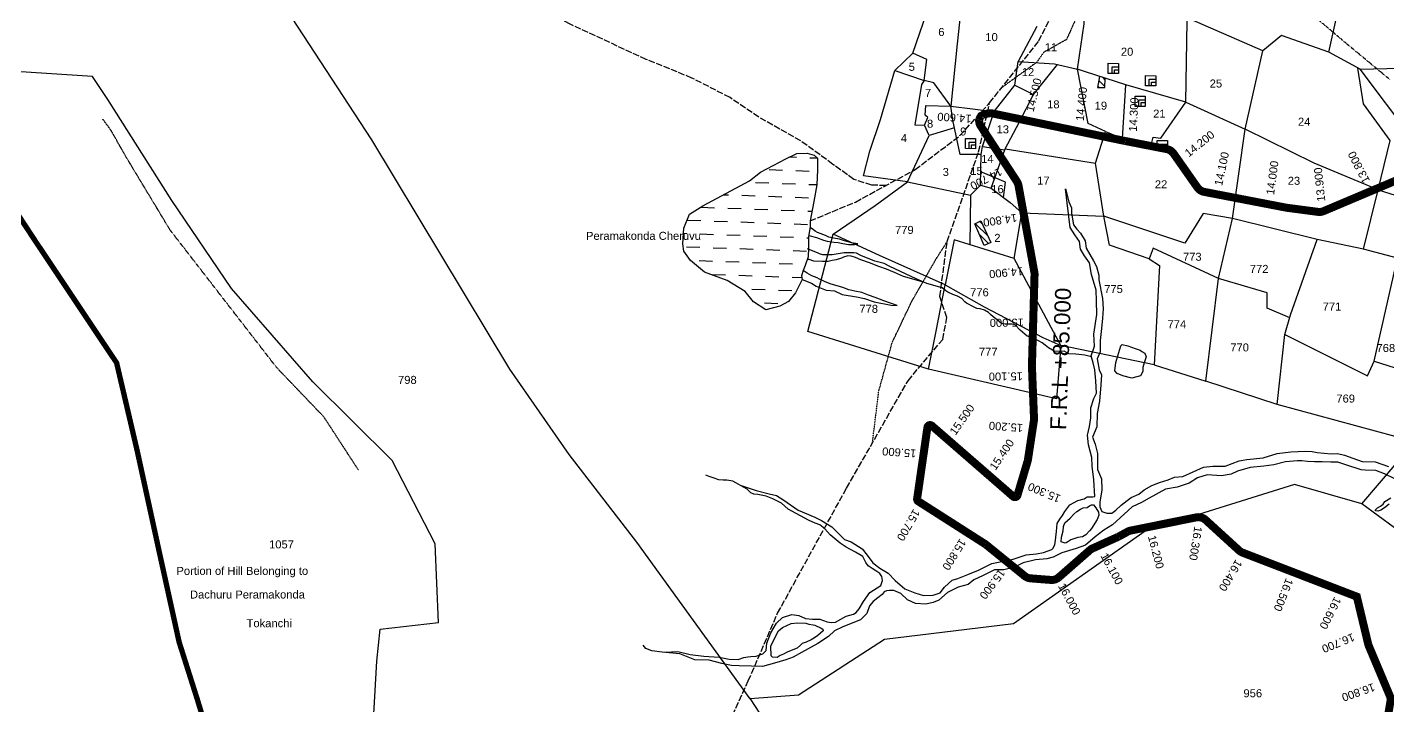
# Model space of a CAD drawing. Header units: inches. Extents: x 339104 to 349025, y 1581789 to 1595836.
# Drawn here: x 340619 to 343169, y 1589449 to 1590721 of the extents above; entities that cross this region are included whole.
import ezdxf

# ---------------------------------------------------------------- set-up
doc = ezdxf.new("R2010")
doc.units = ezdxf.units.IN
doc.header["$MEASUREMENT"] = 0
doc.header["$PDMODE"] = 32
doc.header["$PDSIZE"] = 5
for name, pattern in [('ACAD_ISO02W100', [15, 12, -3]), ('ACAD_ISO03W100', [30, 12, -18]), ('ACAD_ISO07W100', [3, 0, -3]), ('BORDER', [1.75, 0.5, -0.25, 0.5, -0.25, 0, -0.25])]:
    doc.linetypes.add(name, pattern=pattern)
for name, color, linetype in [('BLOCK', 7, 'Continuous'), ('CARTTRACK', 30, 'ACAD_ISO02W100'), ('NALA', 4, 'Continuous'), ('SQUAREWELL', 5, 'Continuous'), ('SURVEY_BND', 7, 'Continuous'), ('SURVEY_NO', 7, 'Continuous'), ('VILLAGE_AREA', 1, 'Continuous'), ('WATER_BODY', 4, 'Continuous')]:
    doc.layers.add(name, color=color, linetype=linetype)
doc.layers.add('FOOTPATH', color=150, linetype='ACAD_ISO07W100', lineweight=30)
doc.layers.add('VILL_BOUNDARY', color=6, linetype='BORDER', lineweight=30)
doc.styles.get("Standard").update_dxf_attribs({"font": 'arial.ttf'})

msp = doc.modelspace()

# ---------------------------------------------------------------- hatches: boundary and pattern name
at = {"layer": 'VILLAGE_AREA'}
h = msp.add_hatch(dxfattribs=at)
h.set_pattern_fill('ANSI31', color=256, scale=70.664181, angle=89.8223, style=0)
h.set_pattern_definition([(134.82225, (338569.871, 1581897.7874), (-6.265237, -6.2264835), [])])
h.paths.add_polyline_path([(342639.3, 1590625.5), (342628.9, 1590628.9), (342625.2, 1590607.9), (342638.7, 1590608.2)])
h.paths.add_polyline_path([(342406.5, 1590358.4), (342395.1, 1590352.3), (342412.7, 1590312.1), (342424.8, 1590317.8)])
at = {"layer": 'WATER_BODY', "linetype": 'ByBlock'}
h = msp.add_hatch(dxfattribs=at)
h.set_pattern_fill('DASH', color=256, scale=200, angle=177.9590255, style=0)
h.paths.add_polyline_path([(341885.1, 1590386.3), (341860, 1590370.9), (341849.6, 1590344.4), (341847.5, 1590315.4), (341849.5, 1590301.5), (341861.7, 1590284), (341888.1, 1590262.3), (341930.5, 1590246.3), (341964.6, 1590225.6), (341980.1, 1590206.1), (342003.5, 1590191.7), (342029.7, 1590198), (342046, 1590207), (342058.8, 1590223.3), (342071.2, 1590248.3), (342070.1, 1590255.4), (342072.9, 1590265.3), (342076.9, 1590274.8), (342082.5, 1590291), (342083.4, 1590307.7), (342083.4, 1590328.4), (342086.5, 1590347.4), (342086.1, 1590358.1), (342093, 1590394.6), (342099.1, 1590425.9), (342100, 1590454.1), (342100, 1590475.5), (342093.7, 1590481.1), (342081, 1590485.1), (342061.1, 1590484.3), (342040.4, 1590474.5), (341993.1, 1590449.6), (341972.4, 1590433)])
h.paths.add_polyline_path([(342870.3, 1591031.8), (342900.4, 1591039.2), (342917, 1591049.7), (342928, 1591080.9), (342926.3, 1591091.2), (342921.5, 1591107.5), (342918.4, 1591121), (342909.3, 1591135.9), (342896.4, 1591149.1), (342874.4, 1591160.3), (342852.9, 1591160.9), (342831.2, 1591156.7), (342804.7, 1591135.3), (342793.2, 1591107.6), (342782.8, 1591074.2), (342783, 1591055.6), (342801.3, 1591044.9), (342835.7, 1591034.2)])
h.paths.add_polyline_path([(341656.9, 1590312.9), (342182.7, 1590311.2), (342182.9, 1590366), (341657.1, 1590367.7)], flags=9)
h.paths.add_polyline_path([(342608.7, 1591095.4), (343043.9, 1591094), (343044.1, 1591148.9), (342608.8, 1591150.2)], flags=9)
h.paths.add_polyline_path([(342821.9, 1591120.8), (342922.3, 1591120.5), (342922.5, 1591174.6), (342822.1, 1591174.9)], flags=9)

# ---------------------------------------------------------------- linework, layer by layer
at = {"layer": 'BLOCK', "color": 1, "const_width": 15}
msp.add_lwpolyline([(343161.1, 1589379.7), (343174, 1589457.3, 0.142013), (343172.7, 1589468.3), (343133.2, 1589562.1, -0.041111), (343132.2, 1589565.3), (343111, 1589653.8), (343111, 1589653.8), (342897, 1589736.2, -0.093027), (342890.7, 1589740), (342827.5, 1589797.6, 0.238668), (342810.1, 1589802.4), (342686.9, 1589777.6, 0.075307), (342681.3, 1589775.5), (342664.6, 1589766.4, -0.018538), (342663.3, 1589765.8), (342615.6, 1589744.2, 0.073256), (342610.7, 1589741.1), (342552.2, 1589689.9, -0.201796), (342537.4, 1589685.1), (342499.4, 1589688.1, -0.151778), (342488.4, 1589692.5), (342416.2, 1589751, 0.028242), (342414.3, 1589752.4), (342289.1, 1589832.4, -0.294545), (342286.8, 1589837.3), (342306.1, 1589971.1, -0.593735), (342314.4, 1589974.1), (342466.8, 1589841.6, 0.54528), (342474.9, 1589843.9), (342494, 1589908, 0.035215), (342494.6, 1589910.8), (342505.7, 1589984.2, 0.047153), (342505.9, 1589988), (342502, 1590085.2, -0.017038), (342502, 1590086.6), (342506.9, 1590257.4, 0.052404), (342506.6, 1590261.5), (342476.8, 1590424.5, 0.099588), (342473.9, 1590431.8), (342406.2, 1590535.6, -0.132166), (342403, 1590545.4), (342402.9, 1590546.6), (342403.2, 1590547.8, -0.096564), (342406.7, 1590554.6), (342407, 1590555.1), (342409.5, 1590556.4, -0.062528), (342414.1, 1590558.1), (342417.8, 1590559, -0.045525), (342421.4, 1590559.6), (342424, 1590559.7, -0.064959), (342429.1, 1590559.3), (342676.9, 1590507.8, 0.003056), (342677.1, 1590507.8), (342755, 1590492.6, -0.194005), (342767.5, 1590484.4), (342812.2, 1590420.7, 0.194593), (342824.8, 1590412.5), (342978, 1590383, 0.014713), (342979.2, 1590382.8), (343038.2, 1590375, 0.133647), (343048.6, 1590376.4), (343205.5, 1590442.7, -0.188929)], format="xyb", dxfattribs=at)
at = {"layer": 'BLOCK', "color": 2}
for p in [(342403.4, 1590542.4), (342491.1, 1590546.4), (342589, 1590526.1), (342686.9, 1590505.9), (342456.8, 1590458), (342776.3, 1590471.9), (342846.5, 1590408.3), (343135.9, 1590413.3), (342944.7, 1590389.4), (342487.7, 1590364.7), (343043.6, 1590375), (342505.7, 1590266.3), (342504.3, 1590166.5), (342502.8, 1590066.5), (342343.4, 1589948.9), (342503, 1589966.8), (342298.9, 1589920.8), (342418.8, 1589883.3), (342482.5, 1589869.2), (342297.4, 1589827), (342821.8, 1589801.2), (342381.7, 1589773.2), (342723.7, 1589785), (342630.5, 1589751), (342462, 1589713.8), (342897.2, 1589736.1), (342552.1, 1589689.9), (342990.6, 1589700.1), (343083.9, 1589664.2), (343127.5, 1589584.8), (343163, 1589491.5)]:
    msp.add_point(p, dxfattribs=at)
at = {"layer": 'CARTTRACK'}
for points in [[(342228.3, 1590424.5), (342201.9, 1590425), (342168.2, 1590435.9), (342129, 1590464.1), (342068.7, 1590508.2), (341989.9, 1590552.6), (341936.2, 1590589.2), (341864.7, 1590625.9), (341779.1, 1590660.8), (341636.4, 1590726.6), (341523.7, 1590787.7), (341391.1, 1590873.7), (341308.2, 1590935.5), (341246.6, 1590990), (341134.3, 1591062.5), (341021.7, 1591136.2), (340882.4, 1591208.5), (340851.1, 1591223.5), (340820.2, 1591229.7), (340790.2, 1591223.7), (340731.1, 1591174.3), (340647.4, 1591121.6), (340562, 1591073.2)], [(341582.9, 1588435.9), (341643.7, 1588689), (341709.5, 1588910.2), (341853.6, 1589240.4), (341970.4, 1589495.9), (342025.3, 1589623.1), (342154.7, 1589857.4), (342269.7, 1590058.6), (342334.7, 1590136.1), (342342.5, 1590176.9), (342329.4, 1590216.3), (342343.1, 1590319.2), (342402.1, 1590487.6), (342422.6, 1590579.2), (342514.8, 1590695.3), (342556.1, 1590776.8)], [(342086.1, 1590358.1), (342171.3, 1590393.5), (342283, 1590454.2), (342367, 1590518), (342422.6, 1590579.2)]]:
    msp.add_lwpolyline(points, dxfattribs=at)
at = {"layer": 'FOOTPATH', "ltscale": 0.0001}
for points in [[(343173.3, 1590622.7), (343093.3, 1590689), (343021.8, 1590749.5), (342970, 1590823.7), (342915.7, 1590897), (342862.1, 1590927), (342817.9, 1590945.7), (342763.6, 1590962.5), (342709.3, 1590980.6), (342693.2, 1590987.8), (342714.8, 1591027.3), (342741.8, 1591049.9), (342748.4, 1591067.8), (342760.8, 1591083.5), (342798.3, 1591149.6), (342823.4, 1591169.8), (342845.1, 1591205.6), (342859.5, 1591240.7), (342892.6, 1591277.9), (342932.2, 1591360.8), (342989.4, 1591472.4), (343027.2, 1591536.2), (343041, 1591547.4), (343075.7, 1591644)], [(343254.4, 1590947.4), (343212.3, 1590940.5), (343151.8, 1590941.2), (343103.8, 1590945), (343061.3, 1590942.4), (342978.2, 1590915.4), (342912.1, 1590899), (342856.7, 1590877), (342777.4, 1590823.5), (342741.3, 1590800), (342709.3, 1590776.6), (342680.6, 1590746.3), (342653.4, 1590745.4), (342618.7, 1590745.1), (342595.6, 1590747.9), (342583.6, 1590735.5), (342566.7, 1590697.9), (342524.2, 1590674.1), (342510.7, 1590655.2), (342445.8, 1590608.3)], [(341239.6, 1589891.2), (341175.3, 1589990.1), (341086.2, 1590083.3), (340886.9, 1590340.6), (340803.7, 1590478.6), (340776.2, 1590527.3), (340760.3, 1590549.1)], [(342203, 1589941.8), (342214.9, 1590038.9), (342240.1, 1590130), (342276.9, 1590207.5), (342323.6, 1590288.6), (342343.1, 1590319.2)]]:
    msp.add_lwpolyline(points, dxfattribs=at)
at = {"layer": 'NALA'}
for points in [[(341955, 1589862.5), (341984.8, 1589853), (342009.2, 1589846.5), (342023.4, 1589843.5), (342037.2, 1589834.6), (342063.9, 1589816), (342094.9, 1589802.9), (342107.3, 1589796.7), (342127.1, 1589784.9), (342140.8, 1589771.2), (342150.6, 1589761.2), (342162.9, 1589756.5), (342184, 1589743.2), (342192.9, 1589731.6), (342203.6, 1589716.9), (342217.1, 1589707.1), (342232.7, 1589697.6), (342245.5, 1589684.1), (342263.9, 1589668.2), (342282.5, 1589660.9), (342298.9, 1589656), (342317, 1589656.8), (342329.8, 1589661.1), (342338, 1589671.5), (342352.5, 1589684.8), (342362.8, 1589688), (342382.1, 1589695.2), (342402.1, 1589703.7), (342426.9, 1589715.7), (342466.6, 1589724.3), (342491.3, 1589732.2), (342510.5, 1589734.3), (342523.5, 1589736.7), (342539.1, 1589742.4), (342541.5, 1589744.8), (342544.9, 1589751.5), (342545.6, 1589754.9), (342548.2, 1589776.2), (342549.4, 1589791.1), (342554.3, 1589799.2), (342559.1, 1589806.1), (342563.7, 1589813.6), (342573.2, 1589825.8), (342588.3, 1589834.2), (342599.6, 1589837.3), (342605.5, 1589840.8), (342616.2, 1589840.7), (342619.9, 1589841.6), (342618.3, 1589872.9), (342615, 1589898.4), (342614.3, 1589914.4), (342608, 1589938.5), (342606.3, 1589956.5), (342609.7, 1589972.6), (342612.1, 1589989), (342612.5, 1590008), (342617.9, 1590025.4), (342623, 1590035.4), (342621.6, 1590058.1), (342619.9, 1590079.2), (342616.7, 1590092), (342613.2, 1590104.9), (342619.3, 1590123.5), (342618.1, 1590145.6), (342623.5, 1590182.9), (342622.8, 1590208.4), (342622.1, 1590228), (342613.9, 1590257.5), (342609.7, 1590279.5), (342600.3, 1590292.9), (342593.2, 1590305.4), (342591.3, 1590319.6), (342582.7, 1590332.2), (342573.7, 1590345.9), (342568.3, 1590392), (342565.2, 1590418.5), (342570.9, 1590393.8), (342576.2, 1590382.9), (342576.1, 1590372.9), (342580.2, 1590350.7), (342586.3, 1590342.7), (342593.2, 1590335.1), (342601.9, 1590320.5), (342603.6, 1590307.1), (342617.3, 1590283.3), (342623.1, 1590272.8), (342627.7, 1590256.5), (342627.3, 1590247.6), (342634.1, 1590212.8), (342635.4, 1590193.3), (342634.3, 1590175.9), (342632.2, 1590156.7), (342629.7, 1590134.1), (342629.6, 1590112.6), (342624, 1590099.7), (342628.1, 1590078.9), (342632.6, 1590069.5), (342631.1, 1590051.1), (342628.6, 1590020.4), (342624, 1589996.8), (342623.9, 1589972.1), (342615.5, 1589952.6), (342620.7, 1589939.4), (342624.8, 1589922.2), (342625, 1589905.3), (342624.7, 1589891.9), (342632.7, 1589874.7), (342632.9, 1589854.2), (342629.2, 1589830.8), (342629.4, 1589822), (342633.3, 1589813.2), (342642.3, 1589810.3), (342651.6, 1589810.2), (342659.2, 1589815.6), (342669.5, 1589825.1), (342680.3, 1589834.1), (342688.2, 1589839.7), (342702.1, 1589846), (342712.4, 1589854.3), (342726.7, 1589862.1), (342740.9, 1589867.7), (342757.5, 1589872.7), (342769.5, 1589877.6), (342785, 1589879.3), (342823.6, 1589896.8), (342840.9, 1589898.3), (342864.2, 1589898.2), (342877.2, 1589903.5), (342890.6, 1589908.4), (342905.1, 1589911), (342935.7, 1589914.3), (342961.9, 1589922.3), (342987.6, 1589925.2), (343015, 1589926.3), (343027.5, 1589925.8), (343036.6, 1589924.3), (343062.7, 1589921.8), (343074.7, 1589922), (343087.9, 1589919), (343103.5, 1589913.3), (343120.9, 1589907.4), (343145.4, 1589906.6), (343170.3, 1589897.7)], [(342083.8, 1590330.9), (342098.1, 1590326.7), (342111.3, 1590322), (342118, 1590319.9), (342131.6, 1590318), (342138.6, 1590317.6), (342147.7, 1590316), (342158.3, 1590314), (342169.3, 1590313.9), (342175.6, 1590314.8), (342163.7, 1590317.2), (342148.9, 1590321.4), (342141.6, 1590323.6), (342130, 1590326), (342121.6, 1590327.3), (342114.9, 1590330.6), (342100, 1590336.5), (342095.8, 1590339), (342092.6, 1590341.1), (342086.2, 1590345.7)], [(342613.7, 1590103.3), (342601.4, 1590106.3), (342584.3, 1590108), (342570.9, 1590108.8), (342562.7, 1590113.7), (342544.7, 1590113.6), (342533.1, 1590120.4), (342526.9, 1590125.3), (342520.9, 1590129.6), (342514.1, 1590133.3), (342506.4, 1590137.7), (342500.2, 1590140.2), (342493.3, 1590142.3), (342480.2, 1590153.3), (342470.4, 1590163.2), (342464.6, 1590164.5), (342458.9, 1590164.5), (342451.9, 1590164.5), (342445.2, 1590165.8), (342436.6, 1590172.5), (342429.3, 1590178.3), (342424.6, 1590182.4), (342420.8, 1590186.5), (342412.8, 1590190.7), (342405.2, 1590193), (342398.5, 1590193.9), (342393.7, 1590196.2), (342379.1, 1590203.8), (342376.3, 1590206.4), (342370.6, 1590212.8), (342362.3, 1590216.9), (342354, 1590220.1), (342344.2, 1590224.3), (342340.4, 1590226.9), (342334, 1590232.9), (342304.7, 1590240.5), (342284.7, 1590249.4), (342266.3, 1590258.4), (342254.5, 1590263.8), (342235.4, 1590272.5), (342225.3, 1590278.5), (342207.4, 1590282.8), (342181.4, 1590293), (342173.4, 1590297.5), (342168, 1590298.5), (342161.6, 1590298.5), (342156.9, 1590298.5), (342149.9, 1590298.5), (342127.6, 1590294.5), (342116.7, 1590294.5), (342110.1, 1590294.8), (342103.7, 1590296.4), (342100.2, 1590298), (342094.8, 1590300.3), (342081.1, 1590305.7)], [(342298.5, 1590243.3), (342261.1, 1590253.9), (342244.2, 1590261.3), (342229.3, 1590267.7), (342215, 1590272.8), (342197.5, 1590279.2), (342181.3, 1590285.3), (342171.4, 1590289.5), (342163.2, 1590292), (342156.8, 1590292.4), (342148.5, 1590289.9), (342145, 1590288), (342135.1, 1590285.1), (342127.8, 1590283.6), (342119.9, 1590282), (342109.7, 1590282), (342093.1, 1590282.4), (342084.2, 1590285.6), (342080.6, 1590285.5)], [(342071.2, 1590248.3), (342088.8, 1590241.6), (342097.7, 1590235.5), (342116.5, 1590228.2), (342132.1, 1590226.8), (342146.1, 1590220.1), (342173.1, 1590215.9), (342188.4, 1590212.4), (342206.2, 1590206.6), (342238, 1590200.1), (342249.5, 1590199.8), (342224.3, 1590208.4), (342208.4, 1590214.5), (342195.4, 1590219), (342183.3, 1590223.8), (342170, 1590226.7), (342158.8, 1590228.7), (342147.4, 1590233.2), (342123.9, 1590239.9), (342113, 1590244.4), (342103.8, 1590248.6), (342099.4, 1590251.1), (342089.2, 1590255.3), (342080.6, 1590260.4), (342072.9, 1590265.3)], [(343180.8, 1589875.3), (343163, 1589884.1), (343146.9, 1589890), (343126.5, 1589890.9), (343119.1, 1589891.4), (343090.2, 1589901.1), (343075.4, 1589905.7), (343062.1, 1589906.1), (343045.9, 1589906.3), (343031.6, 1589906.3), (343018.7, 1589907.1), (343007.7, 1589908.2), (343001.1, 1589908.6), (342999.5, 1589908.6), (342977, 1589906.6), (342955.3, 1589901), (342936.5, 1589898.3), (342910.9, 1589896.1), (342887.4, 1589889.2), (342875.3, 1589883.4), (342857.6, 1589880.2), (342830.4, 1589882), (342812.5, 1589876.4), (342796.8, 1589866.5), (342774.1, 1589858.9), (342752.2, 1589855.2), (342721.7, 1589838.5), (342707.4, 1589830.4), (342690, 1589821.9), (342674.7, 1589808.3), (342652.8, 1589788.1), (342636.6, 1589778.5), (342620.8, 1589765.7), (342602.7, 1589750), (342585, 1589744.1), (342557.8, 1589735.7), (342541.6, 1589728), (342529.7, 1589724.4), (342508.5, 1589722.6), (342485.3, 1589717), (342469.1, 1589708.8), (342449.1, 1589704.1), (342431.9, 1589704.1), (342410.3, 1589693.7), (342392.8, 1589685.5), (342382.3, 1589676.6), (342363.5, 1589671.7), (342344, 1589661.8), (342327.8, 1589646.9), (342317.1, 1589643), (342303, 1589639.5), (342283.9, 1589640.8), (342268.6, 1589648), (342256.2, 1589659.4), (342243.1, 1589665.4), (342235.2, 1589665.5), (342229.1, 1589664.6), (342224.8, 1589662.7), (342221.4, 1589657.7), (342213.4, 1589651.4), (342204.6, 1589644.4), (342197.5, 1589636.3), (342192.4, 1589622.5), (342180.4, 1589610.2), (342147.5, 1589597.5), (342132.1, 1589589.7), (342120.6, 1589579.3), (342100.9, 1589565.7), (342069.9, 1589549), (342054.2, 1589540.1), (342040.6, 1589535.1), (342019.7, 1589529.2), (341997.1, 1589522.6), (341976.2, 1589523.5), (341953.5, 1589523.9), (341938.7, 1589524.7), (341920.6, 1589528.7), (341897, 1589534.6), (341870, 1589535.2), (341841.7, 1589546.9), (341809.1, 1589549.9), (341789.7, 1589552.5), (341778.4, 1589556.5), (341773.2, 1589562.8)], [(341814.2, 1589549.5), (341838, 1589551), (341861.5, 1589545.1), (341886.8, 1589542.1), (341915.5, 1589540.1), (341934.5, 1589536.4), (341951.6, 1589536.3), (341961.9, 1589539.5), (341969.4, 1589541.3), (341975, 1589541.9), (341984.8, 1589542.2), (341994, 1589545.1), (341997.4, 1589546.8), (342003.6, 1589552.9), (342005.3, 1589566.4), (342012.5, 1589586.1), (342023, 1589604), (342034.6, 1589614.8), (342051.9, 1589620.5), (342064.8, 1589618.3), (342077.4, 1589612.9), (342090.5, 1589611.4), (342099.1, 1589611.8), (342104.2, 1589611.8), (342118, 1589606.7), (342125.4, 1589605.4), (342133.6, 1589605.8), (342153.6, 1589617), (342167.8, 1589620.8), (342172.4, 1589624), (342178.4, 1589630.7), (342186.2, 1589644.8), (342198.4, 1589661.8), (342218.7, 1589675), (342222.1, 1589683.9), (342220.5, 1589691.4), (342216.8, 1589696.9), (342209.1, 1589702.3), (342202.5, 1589706.4), (342195.2, 1589711.6), (342190.9, 1589717.9), (342185.1, 1589729.3), (342171.3, 1589737.3), (342153.5, 1589746.8), (342142.7, 1589754.1), (342123.8, 1589769.9), (342114, 1589780.6), (342104.5, 1589788.3), (342095.4, 1589791.5), (342083.3, 1589797.1), (342044.9, 1589817.6), (342032.8, 1589829.3), (342016.5, 1589837.3), (342003.6, 1589842.3), (341988.1, 1589845.4), (341980.7, 1589846), (341975, 1589848.6), (341968.3, 1589855), (341941.1, 1589870.5), (341930, 1589872.2), (341923.1, 1589872.2), (341915.1, 1589872.7), (341904.4, 1589876.4), (341897, 1589879.2), (341891, 1589881.7)], [(343171.8, 1589827.2), (343163, 1589820.1), (343155.8, 1589815.7), (343150.4, 1589814.2), (343146.2, 1589814.5), (343145.9, 1589816.7), (343149.6, 1589820.3), (343155.2, 1589823.2), (343160.3, 1589827.4), (343163.3, 1589832.4), (343174.9, 1589838.8)]]:
    msp.add_lwpolyline(points, dxfattribs=at)
for points in [[(342564.1, 1589753.9), (342557, 1589756.8), (342557.5, 1589765.3), (342560.6, 1589776.9), (342561.1, 1589785.2), (342563.5, 1589792.3), (342573.7, 1589801.2), (342580.4, 1589808.6), (342585.9, 1589813.5), (342592.8, 1589817.8), (342598, 1589820.1), (342605.6, 1589820.8), (342609.9, 1589824.1), (342613.4, 1589826), (342617.2, 1589826.2), (342621.7, 1589820.5), (342626.9, 1589812.2), (342627.1, 1589806.5), (342624.5, 1589798.2), (342613.8, 1589781.7), (342609.7, 1589777), (342603.1, 1589769.9), (342596.9, 1589766.1), (342588.3, 1589764.7), (342574.8, 1589760.3), (342569.6, 1589756.7), (342566, 1589754.6)], [(342024.4, 1589539.9), (342015.9, 1589540.5), (342013, 1589543.1), (342012.6, 1589561.1), (342021.1, 1589579.4), (342027, 1589589.5), (342034.7, 1589596.1), (342050.6, 1589603.2), (342062.8, 1589604.5), (342078.5, 1589603.9), (342083.8, 1589602.5), (342091.7, 1589600.7), (342095.2, 1589600.1), (342107.1, 1589595), (342109.8, 1589592.9), (342110.5, 1589589.5), (342100.7, 1589580.7), (342094.6, 1589576.3), (342088.2, 1589573.1), (342078.9, 1589568.4), (342071.5, 1589565.7), (342068, 1589562.6), (342062.2, 1589557.5), (342053.7, 1589553.9), (342043.3, 1589549.7), (342036.1, 1589546.2), (342030.3, 1589543.3)]]:
    msp.add_lwpolyline(points, close=True, dxfattribs=at)
at = {"layer": 'SQUAREWELL'}
for points in [[(342645.2, 1590653.5), (342664.3, 1590653.4), (342664.2, 1590634.4), (342645.2, 1590634.5)], [(342652.2, 1590646.7), (342664.3, 1590646.6), (342664.2, 1590634.4), (342652.1, 1590634.5)], [(342656.5, 1590641.5), (342664.2, 1590641.5), (342664.2, 1590634.4), (342656.5, 1590634.4)], [(342715, 1590630.4), (342734, 1590630.3), (342734, 1590611.3), (342715, 1590611.4)], [(342721.9, 1590623.6), (342734, 1590623.5), (342734, 1590611.3), (342721.9, 1590611.3)], [(342726.3, 1590618.4), (342734, 1590618.4), (342734, 1590611.3), (342726.3, 1590611.3)], [(342695.3, 1590591.8), (342714.3, 1590591.7), (342714.2, 1590572.7), (342695.2, 1590572.7)], [(342702.2, 1590584.9), (342714.3, 1590584.9), (342714.2, 1590572.7), (342702.1, 1590572.7)], [(342706.5, 1590579.8), (342714.2, 1590579.8), (342714.2, 1590572.7), (342706.5, 1590572.7)], [(342377.5, 1590512.5), (342396.5, 1590512.4), (342396.5, 1590493.4), (342377.4, 1590493.5)], [(342737, 1590508.7), (342756.1, 1590508.6), (342756, 1590489.6), (342737, 1590489.7)], [(342384.4, 1590505.7), (342396.5, 1590505.7), (342396.5, 1590493.4), (342384.4, 1590493.5)], [(342388.8, 1590500.5), (342396.5, 1590500.5), (342396.5, 1590493.4), (342388.8, 1590493.5)], [(342743.9, 1590501.9), (342756, 1590501.8), (342756, 1590489.6), (342743.9, 1590489.6)], [(342748.3, 1590496.7), (342756, 1590496.7), (342756, 1590489.6), (342748.3, 1590489.6)]]:
    msp.add_lwpolyline(points, close=True, dxfattribs=at)
at = {"layer": 'SURVEY_BND'}
for points in [[(341973.6, 1589462.2), (341761.2, 1589756.1), (341634.8, 1589920.5), (341523.2, 1590080), (341264.5, 1590510.1), (341093.7, 1590772), (340930.8, 1591038.7), (340827.1, 1591202.6), (340767.4, 1591299), (340723.3, 1591372.9), (340700.7, 1591576.8), (340670.1, 1591919.7)], [(342278.7, 1590672.8), (342324.4, 1590805.8), (342381.6, 1590876.1)], [(342381.6, 1590876.1), (342361.8, 1590689.7), (342349.8, 1590573.1), (342431, 1590562.9), (342469.7, 1590612.6), (342476.2, 1590656.7)], [(343058.6, 1590674.6), (342969.5, 1590705.9), (342934.7, 1590677), (342798.4, 1590736.1), (342805.7, 1590744.4), (342851.3, 1590856.3), (342856.7, 1590877), (342857.2, 1590882.5)], [(343117, 1590642.4), (343058.6, 1590674.6), (343093.6, 1590832.6), (343228.5, 1590814.1)], [(342511.4, 1590722.4), (342476.2, 1590656.7), (342544.2, 1590652.6), (342587.1, 1590642.4), (342599.7, 1590727.7), (342601.4, 1590753.1)], [(342790.3, 1590580.5), (342793, 1590732.4)], [(343340.3, 1590485.4), (343214.3, 1590513.9), (343117, 1590642.4), (343267.2, 1590646.3), (343277, 1590700.8), (343351.3, 1590674.7)], [(342300, 1590621.2), (342305.2, 1590660.5), (342278.7, 1590672.8), (342244.8, 1590640)], [(343151, 1590416.3), (343031, 1590466.5), (342901.9, 1590530), (342934.7, 1590677)], [(341071.7, 1588680.2), (341165.2, 1588777.5), (341295.6, 1588891.9), (341280.2, 1589044.1), (341258.5, 1589257.5), (341273.8, 1589532.9), (341280.5, 1589592.8), (341389.7, 1589605.1), (341383.7, 1589753.1), (341302.5, 1589908.9), (341153.9, 1590056.3), (341001.9, 1590231.5), (340889.6, 1590396.2), (340770.1, 1590585.4), (340741.3, 1590628.8), (340510.8, 1590643.9), (340453.8, 1590642.7), (340423, 1590636.3)], [(342268.7, 1590431.1), (342186.4, 1590442.5), (342198.3, 1590488.6), (342218.4, 1590548.2), (342244.8, 1590640), (342300, 1590621.2), (342294.7, 1590613.8), (342282.7, 1590538.3), (342300.5, 1590537.3)], [(342469.7, 1590612.6), (342505.2, 1590595.1), (342550.2, 1590651.2)], [(342790.3, 1590580.5), (342677.7, 1590612.9), (342602.1, 1590637.7), (342587.1, 1590642.4)], [(342640, 1590525.4), (342607.1, 1590540.9), (342587.1, 1590642.4)], [(343151, 1590416.3), (343173.4, 1590508.8), (343123.5, 1590577.6), (343113, 1590644.6)], [(342349.8, 1590573.1), (342318, 1590616.8), (342300, 1590621.2)], [(342671.9, 1590512.7), (342677.7, 1590612.9)], [(342451.6, 1590493.4), (342478.1, 1590542.3), (342505.2, 1590595.1)], [(342356.9, 1590532.4), (342309.4, 1590518.4), (342300.5, 1590537.3), (342306.7, 1590552.2), (342302.1, 1590556.2), (342303.1, 1590574.2), (342349.8, 1590573.1)], [(342406.7, 1590482.6), (342367.4, 1590482.5), (342353.9, 1590546.8), (342349.8, 1590573.1)], [(342409.3, 1590497.8), (342431, 1590562.9)], [(342878, 1590362.8), (342823, 1590371.8), (342788.7, 1590316.4), (342636.8, 1590366.7), (342621.4, 1590466.2), (342640, 1590525.4), (342671.9, 1590512.7), (342725.8, 1590500), (342729, 1590515.2), (342743.9, 1590513.4), (342790.3, 1590580.5), (342901.9, 1590530)], [(342268.7, 1590431.1), (342309.4, 1590518.4)], [(343123.5, 1590305.4), (343036.6, 1590323), (342878, 1590362.8), (342901.9, 1590530)], [(342405.4, 1590425.1), (342406.7, 1590482.6), (342409.3, 1590497.8), (342450.9, 1590491.5)], [(342425.7, 1590419.3), (342451.6, 1590493.4), (342621.4, 1590466.2)], [(342339.3, 1590238.5), (342216.3, 1590293.4), (342129.7, 1590333), (342208, 1590387), (342268.7, 1590431.1), (342386.7, 1590406.5), (342385.7, 1590313.2)], [(342448.4, 1590402.1), (342452.4, 1590431), (342406, 1590449.8)], [(342386.7, 1590406.5), (342405.4, 1590425.1), (342425.7, 1590419.3), (342461.4, 1590392.3), (342483.3, 1590373.2)], [(343187.1, 1590288), (343123.5, 1590305.4), (343151, 1590416.3), (343306.1, 1590367.4)], [(342731.2, 1590088), (342556.2, 1590124.4), (342468.8, 1590287.4), (342483.3, 1590373.2), (342636.8, 1590366.7)], [(342851.9, 1590249.9), (342729.3, 1590307.2), (342722, 1590287.3), (342647.7, 1590312.6), (342636.8, 1590366.7)], [(342985.2, 1590176.6), (342943.1, 1590194.3), (342942.7, 1590223.5), (342851.9, 1590249.9), (342878, 1590362.8)], [(342308, 1590080.1), (342082.2, 1590150.7), (342129.7, 1590333)], [(342468.8, 1590287.4), (342356.1, 1590322.4), (342339.3, 1590238.5), (342412.5, 1590196.8), (342522.5, 1590139.5), (342556.2, 1590124.4)], [(342976.3, 1590145.1), (342986.7, 1590181.8), (343036.6, 1590323)], [(342722, 1590287.3), (342741, 1590274.4), (342731.2, 1590088), (342828.1, 1590057.4), (342851.9, 1590249.9)], [(343143.2, 1590095.4), (343187.1, 1590288), (343254.4, 1590261.6)], [(342556.2, 1590124.4), (342547.8, 1590024.4), (342308, 1590080.1), (342322.2, 1590151.7), (342339.3, 1590238.5)], [(343219.7, 1589943.9), (342961.4, 1590013.8), (342976.3, 1590145.1), (343131.2, 1590067.5), (343143.2, 1590095.4), (343220.6, 1590071.1)], [(342961.4, 1590013.8), (342828.1, 1590057.4)], [(343120.4, 1589827.6), (343219.7, 1589943.9)], [(343120.4, 1589827.6), (342994, 1589863.9), (342714, 1589776.7), (342467.7, 1589603), (342225.9, 1589573.2), (342064.6, 1589469.4), (341973.6, 1589462.2), (342058.6, 1589331.7), (342196.4, 1589141.3), (342403.2, 1588859.4), (342734.2, 1588404.8), (342937.5, 1588120.5), (343078.4, 1587917.7), (343189.4, 1587761.6), (343328.1, 1587562.8), (343355.6, 1587536.3), (343345.8, 1587486), (343498.3, 1587277.5), (343545.3, 1587204.7)], [(343892.3, 1589623), (343663.6, 1589641.9), (343523.6, 1589657.6), (343485.9, 1589660.5), (343242.9, 1589738), (343120.4, 1589827.6)]]:
    msp.add_lwpolyline(points, dxfattribs=at)
at = {"layer": 'VILL_BOUNDARY', "color": 6, "linetype": 'ACAD_ISO03W100', "lineweight": -2, "ltscale": 3, "const_width": 10}
msp.add_lwpolyline([(340994.5, 1589273.6), (340937.9, 1589460.2), (340903.4, 1589568.9), (340865.5, 1589741), (340824.9, 1589927.1), (340786.3, 1590092), (340634.2, 1590319.9), (340550.1, 1590448.1), (340452.9, 1590593.3), (340423, 1590636.3), (340391.2, 1590693.4), (340159.3, 1590743.2), (340018, 1590770.3), (339752.9, 1590790.2), (339631.1, 1590821.6), (339548.5, 1590839.3), (339504.4, 1590872.3)], dxfattribs=at)
at = {"layer": 'VILLAGE_AREA'}
for points in [[(342628.9, 1590628.9), (342625.2, 1590607.9), (342638.7, 1590608.2), (342639.3, 1590625.5)], [(342424.8, 1590317.8), (342412.7, 1590312.1), (342395.1, 1590352.3), (342406.5, 1590358.4), (342424.8, 1590317.8)]]:
    msp.add_lwpolyline(points, dxfattribs=at)
at = {"layer": 'WATER_BODY'}
for points in [[(342071.2, 1590248.3), (342058.8, 1590223.3), (342046, 1590207), (342029.7, 1590198), (342003.5, 1590191.7), (341980.1, 1590206.1), (341964.6, 1590225.6), (341930.5, 1590246.3), (341888.1, 1590262.3), (341861.7, 1590284), (341849.5, 1590301.5), (341847.5, 1590315.4), (341849.6, 1590344.4), (341860, 1590370.9), (341885.1, 1590386.3), (341972.4, 1590433), (341993.1, 1590449.6), (342040.4, 1590474.5), (342061.1, 1590484.3), (342081, 1590485.1), (342093.7, 1590481.1), (342100, 1590475.5), (342100, 1590454.1), (342099.1, 1590425.9), (342093, 1590394.6), (342086.1, 1590358.1), (342086.5, 1590347.4), (342083.4, 1590328.4), (342083.4, 1590307.7), (342082.5, 1590291), (342076.9, 1590274.8), (342072.9, 1590265.3), (342070.1, 1590255.4)], [(342705.3, 1590067.7), (342689.3, 1590063.6), (342672.4, 1590067.6), (342661.9, 1590072.3), (342657.5, 1590077.2), (342659.5, 1590092.4), (342668.4, 1590124), (342670.9, 1590126.2), (342681.9, 1590123.7), (342695.6, 1590119.2), (342704.9, 1590115.8), (342708.1, 1590113.1), (342713.6, 1590110.4), (342716, 1590103), (342712.3, 1590092), (342710, 1590083.2), (342710, 1590076.1)]]:
    msp.add_lwpolyline(points, close=True, dxfattribs=at)

# ---------------------------------------------------------------- texts
at = {"layer": 'BLOCK', "color": 0}
for s, rotation, p in [('14.500', 76.0909, (342504.9, 1590561.3)), ('14.400', 84.1388, (342599, 1590544.6)), ('14.300', 87.2092, (342698.6, 1590525.1)), ('14.600', 176.1859, (342389.2, 1590556.8)), ('14.200', 38.7227, (342795.9, 1590476.8)), ('14.100', 78.1861, (342858.5, 1590422.9)), ('13.800', 117.2688, (343136.1, 1590433.5)), ('14.700', 207.7185, (342441.2, 1590458.5)), ('14.000', 82.4243, (342955.8, 1590406.2)), ('13.900', 96.0099, (343052, 1590395.1)), ('14.800', 188.8068, (342473, 1590371.6)), ('14.900', 185.2901, (342484.9, 1590271.5)), ('15.000', 180.6437, (342486.9, 1590175.1)), ('15.100', 180.6437, (342485, 1590074.4)), ('15.500', 55.1568, (342358.8, 1589955.1)), ('15.200', 175.8151, (342485.8, 1589977.2)), ('15.400', 55.9326, (342433.8, 1589889.4)), ('15.600', 175.9958, (342285.8, 1589929.3)), ('15.300', 156.9429, (342557.4, 1589843.1)), ('15.700', 239.7716, (342280.2, 1589819.3)), ('16.200', 284.6818, (342719.2, 1589766.7)), ('16.300', 260.9977, (342806.6, 1589786.4)), ('15.800', 238.0854, (342367.1, 1589763.8)), ('16.100', 298.6008, (342629.8, 1589730.7)), ('16.400', 238.9372, (342884.4, 1589724.8)), ('15.900', 232.8701, (342441.4, 1589707.3)), ('16.000', 298.2604, (342550.4, 1589674)), ('16.500', 248.3041, (342978.4, 1589689.6)), ('16.600', 243.152, (343069.3, 1589654.9)), ('16.700', 202.1161, (343103.1, 1589585.8)), ('16.800', 199.2559, (343141.7, 1589492.1))]:
    msp.add_text(s, height=15, rotation=rotation, dxfattribs=at).set_placement(p)
at = {"layer": 'BLOCK', "color": 1}
msp.add_text('F.R.L +85.000', height=30, rotation=87.9251, dxfattribs=at).set_placement((342566, 1589965.7))
at = {"layer": 'SURVEY_NO'}
for s, p in [('6', (342326.4, 1590704.7)), ('10', (342414.6, 1590695.1)), ('11', (342526, 1590676.1)), ('20', (342668.7, 1590667.7)), ('5', (342271, 1590639.4)), ('12', (342483, 1590629.5)), ('25', (342835.2, 1590608.1)), ('7', (342301.5, 1590590.5)), ('18', (342530.5, 1590569.1)), ('19', (342619.6, 1590566.6)), ('21', (342729.2, 1590551.6)), ('8', (342305.3, 1590532.8)), ('9', (342367.5, 1590518.2)), ('13', (342435.7, 1590522.2)), ('24', (343000.7, 1590536.5)), ('4', (342256.3, 1590505.8)), ('14', (342406.7, 1590466.7)), ('3', (342334.7, 1590442.3)), ('15', (342386.4, 1590444.2)), ('17', (342511.8, 1590426.1)), ('22', (342732.4, 1590419.2)), ('23', (342981.5, 1590425.8)), ('16', (342425.8, 1590410.1)), ('Peramakonda Cheruvu', (341666.1, 1590322.6)), ('779', (342245.4, 1590333.7)), ('2', (342431.5, 1590318.8)), ('773', (342785.1, 1590283.4)), ('772', (342910.4, 1590260.6)), ('776', (342386.1, 1590216.8)), ('775', (342637.5, 1590223)), ('778', (342178.5, 1590185.8)), ('771', (343046.9, 1590190)), ('774', (342756.2, 1590157)), ('770', (342873.8, 1590113.4)), ('768', (343147.9, 1590112.4)), ('777', (342402.6, 1590105.3)), ('798', (341313.8, 1590052.6)), ('769', (343072.6, 1590017.6)), ('1057', (341072, 1589744.2)), ('Portion of Hill Belonging to', (340898.4, 1589694.6)), ('Dachuru Peramakonda', (340923.8, 1589650.3)), ('Tokanchi', (341029.9, 1589596.5)), ('956', (342898.5, 1589465.2))]:
    msp.add_text(s, height=15, dxfattribs=at).set_placement(p)

doc.saveas('drawing.dxf')
